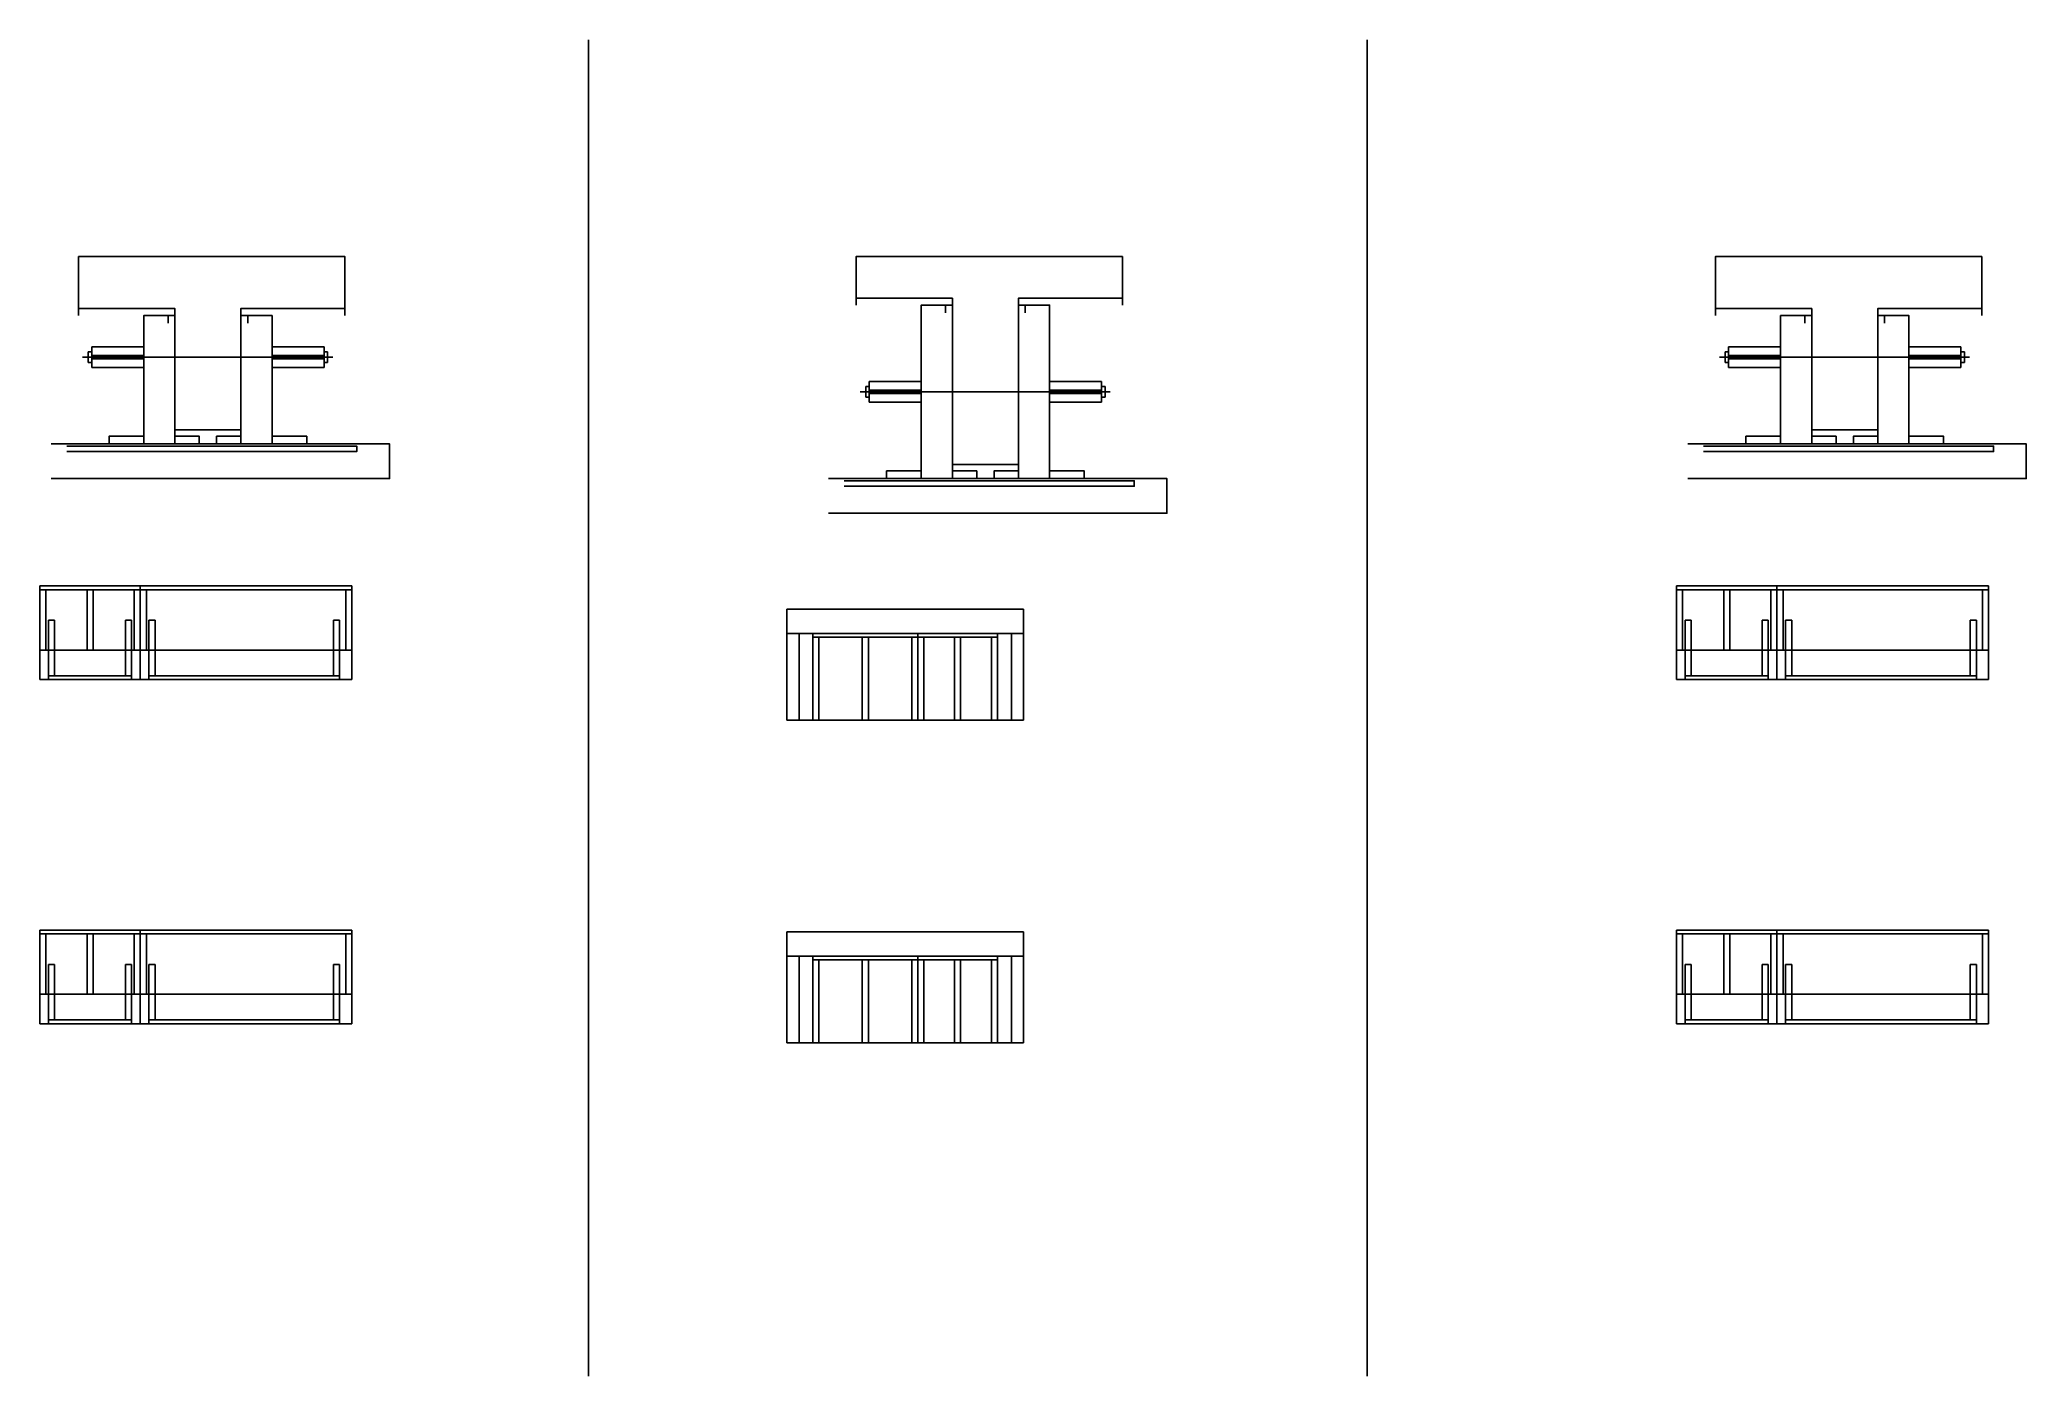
# Model space of a CAD drawing. Header units: metres. Extents: x 2892 to 4038, y 2759 to 3529.
import ezdxf

# ---------------------------------------------------------------- set-up
doc = ezdxf.new("R2010")
doc.units = ezdxf.units.M
for name, color, linetype in [('barrote', 7, 'Continuous'), ('CONCRETO', 7, 'Continuous'), ('COTA', 7, 'Continuous'), ('Madeira', 7, 'Continuous'), ('Painéis', 7, 'Continuous'), ('SARR_2.2x7', 7, 'Continuous'), ('SARR_3.5x7', 7, 'Continuous'), ('SCO-___-LAJ', 7, 'Continuous'), ('TENSOR', 7, 'Continuous')]:
    doc.layers.add(name, color=color, linetype=linetype)

msp = doc.modelspace()

# ---------------------------------------------------------------- linework, layer by layer
at = {"color": 7, "lineweight": 25}
for p, q in [((2919.8, 3349.3), (2919.8, 3343.3)), ((2919.8, 3349.3), (2921.8, 3349.3)), ((2921.8, 3352.3), (2921.8, 3340.3)), ((2921.8, 3352.3), (2951.8, 3352.3)), ((2951.8, 3347.3), (2921.8, 3347.3)), ((3055.8, 3352.3), (3025.8, 3352.3)), ((3025.8, 3347.3), (3055.8, 3347.3)), ((3055.8, 3352.3), (3055.8, 3340.3)), ((3055.8, 3349.3), (3057.8, 3349.3)), ((3057.8, 3349.3), (3057.8, 3343.3)), ((3864, 3349.3), (3864, 3343.3)), ((3864, 3349.3), (3866, 3349.3)), ((3866, 3352.3), (3866, 3340.3)), ((3866, 3352.3), (3896, 3352.3)), ((3896, 3347.3), (3866, 3347.3)), ((4000, 3352.3), (3970, 3352.3)), ((3970, 3347.3), (4000, 3347.3)), ((4000, 3352.3), (4000, 3340.3)), ((4000, 3349.3), (4002, 3349.3)), ((4002, 3349.3), (4002, 3343.3)), ((2921.8, 3343.3), (2919.8, 3343.3)), ((2951.8, 3345.3), (2921.8, 3345.3)), ((2921.8, 3340.3), (2951.8, 3340.3)), ((3025.8, 3345.3), (3055.8, 3345.3)), ((3055.8, 3340.3), (3025.8, 3340.3)), ((3055.8, 3343.3), (3057.8, 3343.3)), ((3866, 3343.3), (3864, 3343.3)), ((3896, 3345.3), (3866, 3345.3)), ((3866, 3340.3), (3896, 3340.3)), ((3970, 3345.3), (4000, 3345.3)), ((4000, 3340.3), (3970, 3340.3)), ((4000, 3343.3), (4002, 3343.3)), ((3368.3, 3329.3), (3368.3, 3323.3)), ((3368.3, 3329.3), (3370.3, 3329.3)), ((3370.3, 3323.3), (3368.3, 3323.3)), ((3370.3, 3332.3), (3370.3, 3320.3)), ((3370.3, 3332.3), (3400.3, 3332.3)), ((3400.3, 3327.3), (3370.3, 3327.3)), ((3400.3, 3325.3), (3370.3, 3325.3)), ((3504.3, 3332.3), (3474.3, 3332.3)), ((3474.3, 3327.3), (3504.3, 3327.3)), ((3474.3, 3325.3), (3504.3, 3325.3)), ((3504.3, 3332.3), (3504.3, 3320.3)), ((3504.3, 3329.3), (3506.3, 3329.3)), ((3504.3, 3323.3), (3506.3, 3323.3)), ((3506.3, 3329.3), (3506.3, 3323.3)), ((3370.3, 3320.3), (3400.3, 3320.3)), ((3504.3, 3320.3), (3474.3, 3320.3))]:
    msp.add_line(p, q, dxfattribs=at)
at = {"layer": 'barrote', "color": 7, "lineweight": 25}
for points in [[(2898.4, 3276.3), (3093.6, 3276.3), (3093.6, 3296.3), (2898.4, 3296.3)], [(3842.5, 3276.3), (4037.7, 3276.3), (4037.7, 3296.3), (3842.5, 3296.3)], [(3346.8, 3256.3), (3542, 3256.3), (3542, 3276.3), (3346.8, 3276.3)]]:
    msp.add_lwpolyline(points, dxfattribs=at)
at = {"layer": 'CONCRETO', "color": 7, "lineweight": 25}
for points in [[(2914.2, 3374.3), (2914.2, 3404.3), (3067.8, 3404.3), (3067.8, 3374.3), (3007.8, 3374.3), (3007.8, 3304.3), (2969.8, 3304.3), (2969.8, 3374.3)], [(3362.7, 3380.3), (3362.7, 3404.3), (3516.3, 3404.3), (3516.3, 3380.3), (3456.3, 3380.3), (3456.3, 3284.3), (3418.3, 3284.3), (3418.3, 3380.3)], [(3858.4, 3374.3), (3858.4, 3404.3), (4012, 3404.3), (4012, 3374.3), (3952, 3374.3), (3952, 3304.3), (3914, 3304.3), (3914, 3374.3)]]:
    msp.add_lwpolyline(points, dxfattribs=at)
at = {"layer": 'COTA', "color": 7, "lineweight": 25}
for p, q in [((3208.3, 3529.3), (3208.3, 2758.6)), ((3657.5, 3529.3), (3657.5, 2758.6)), ((3459.3, 3201), (3322.8, 3201)), ((3322.8, 3201), (3322.8, 3187)), ((3459.3, 3187), (3459.3, 3201)), ((3459.3, 3014.9), (3322.8, 3014.9)), ((3322.8, 3014.9), (3322.8, 3000.9)), ((3459.3, 3000.9), (3459.3, 3014.9))]:
    msp.add_line(p, q, dxfattribs=at)
at = {"layer": 'Madeira', "color": 7, "lineweight": 25}
for points in [[(2965.8, 3365.9), (2965.8, 3370.3), (2951.8, 3370.3), (2951.8, 3365.9)], [(2965.8, 3370.3), (2951.8, 3370.3), (2951.8, 3296.3), (2965.8, 3296.3)], [(3011.8, 3365.9), (3011.8, 3370.3), (3025.8, 3370.3), (3025.8, 3365.9)], [(3011.8, 3370.3), (3025.8, 3370.3), (3025.8, 3296.3), (3011.8, 3296.3)], [(3414.3, 3371.9), (3414.3, 3376.3), (3400.3, 3376.3), (3400.3, 3371.9)], [(3414.3, 3376.3), (3400.3, 3376.3), (3400.3, 3276.3), (3414.3, 3276.3)], [(3460.3, 3371.9), (3460.3, 3376.3), (3474.3, 3376.3), (3474.3, 3371.9)], [(3460.3, 3376.3), (3474.3, 3376.3), (3474.3, 3276.3), (3460.3, 3276.3)], [(3910, 3365.9), (3910, 3370.3), (3896, 3370.3), (3896, 3365.9)], [(3910, 3370.3), (3896, 3370.3), (3896, 3296.3), (3910, 3296.3)], [(3956, 3365.9), (3956, 3370.3), (3970, 3370.3), (3970, 3365.9)], [(3956, 3370.3), (3970, 3370.3), (3970, 3296.3), (3956, 3296.3)], [(2931.8, 3296.3), (2931.8, 3300.7), (2951.8, 3300.7), (2951.8, 3296.3)], [(2969.8, 3296.3), (2969.8, 3300.7), (2983.8, 3300.7), (2983.8, 3296.3)], [(3007.8, 3296.3), (3007.8, 3300.7), (2993.8, 3300.7), (2993.8, 3296.3)], [(3045.8, 3296.3), (3045.8, 3300.7), (3025.8, 3300.7), (3025.8, 3296.3)], [(3876, 3296.3), (3876, 3300.7), (3896, 3300.7), (3896, 3296.3)], [(3914, 3296.3), (3914, 3300.7), (3928, 3300.7), (3928, 3296.3)], [(3952, 3296.3), (3952, 3300.7), (3938, 3300.7), (3938, 3296.3)], [(3990, 3296.3), (3990, 3300.7), (3970, 3300.7), (3970, 3296.3)], [(3380.3, 3276.3), (3380.3, 3280.7), (3400.3, 3280.7), (3400.3, 3276.3)], [(3418.3, 3276.3), (3418.3, 3280.7), (3432.3, 3280.7), (3432.3, 3276.3)], [(3456.3, 3276.3), (3456.3, 3280.7), (3442.3, 3280.7), (3442.3, 3276.3)], [(3494.3, 3276.3), (3494.3, 3280.7), (3474.3, 3280.7), (3474.3, 3276.3)]]:
    msp.add_lwpolyline(points, dxfattribs=at)
at = {"layer": 'Painéis', "color": 7, "lineweight": 25}
for p, q in [((2891.8, 3214.4), (3071.8, 3214.4)), ((2891.8, 3177.4), (2891.8, 3214.4)), ((2949.8, 3177.4), (2949.8, 3214.4)), ((3071.8, 3177.4), (3071.8, 3214.4)), ((3835.9, 3214.4), (4015.9, 3214.4)), ((3835.9, 3177.4), (3835.9, 3214.4)), ((3893.9, 3177.4), (3893.9, 3214.4)), ((4015.9, 3177.4), (4015.9, 3214.4)), ((3322.8, 3187), (3459.3, 3187)), ((3322.8, 3137), (3322.8, 3187)), ((3398.3, 3137), (3398.3, 3187)), ((3459.3, 3137), (3459.3, 3187)), ((2891.8, 3177.4), (3071.8, 3177.4)), ((2891.8, 3160.4), (2891.8, 3177.4)), ((2949.8, 3160.4), (2949.8, 3177.4)), ((3071.8, 3177.4), (3071.8, 3160.4)), ((3835.9, 3177.4), (4015.9, 3177.4)), ((3835.9, 3160.4), (3835.9, 3177.4)), ((3893.9, 3160.4), (3893.9, 3177.4)), ((4015.9, 3177.4), (4015.9, 3160.4)), ((3071.8, 3160.4), (2891.8, 3160.4)), ((4015.9, 3160.4), (3835.9, 3160.4)), ((3322.8, 3137), (3459.3, 3137)), ((2891.8, 3015.9), (3071.8, 3015.9)), ((2891.8, 2978.9), (2891.8, 3015.9)), ((2949.8, 2978.9), (2949.8, 3015.9)), ((3071.8, 2978.9), (3071.8, 3015.9)), ((3835.9, 3015.9), (4015.9, 3015.9)), ((3835.9, 2978.9), (3835.9, 3015.9)), ((3893.9, 2978.9), (3893.9, 3015.9)), ((4015.9, 2978.9), (4015.9, 3015.9)), ((3322.8, 3000.9), (3459.3, 3000.9)), ((3322.8, 2950.9), (3322.8, 3000.9)), ((3398.3, 2950.9), (3398.3, 3000.9)), ((3459.3, 2950.9), (3459.3, 3000.9)), ((2891.8, 2978.9), (3071.8, 2978.9)), ((2891.8, 2961.9), (2891.8, 2978.9)), ((2949.8, 2961.9), (2949.8, 2978.9)), ((3071.8, 2978.9), (3071.8, 2961.9)), ((3835.9, 2978.9), (4015.9, 2978.9)), ((3835.9, 2961.9), (3835.9, 2978.9)), ((3893.9, 2961.9), (3893.9, 2978.9)), ((4015.9, 2978.9), (4015.9, 2961.9)), ((3071.8, 2961.9), (2891.8, 2961.9)), ((4015.9, 2961.9), (3835.9, 2961.9)), ((3322.8, 2950.9), (3459.3, 2950.9))]:
    msp.add_line(p, q, dxfattribs=at)
for points in [[(2969.8, 3370.3), (2969.8, 3374.3), (2914.2, 3374.3), (2914.2, 3370.3)], [(2965.8, 3370.3), (2969.8, 3370.3), (2969.8, 3296.3), (2965.8, 3296.3)], [(3067.8, 3370.3), (3067.8, 3374.3), (3007.8, 3374.3), (3007.8, 3370.3)], [(3011.8, 3370.3), (3007.8, 3370.3), (3007.8, 3296.3), (3011.8, 3296.3)], [(3418.3, 3376.3), (3418.3, 3380.3), (3362.7, 3380.3), (3362.7, 3376.3)], [(3414.3, 3376.3), (3418.3, 3376.3), (3418.3, 3276.3), (3414.3, 3276.3)], [(3516.3, 3376.3), (3516.3, 3380.3), (3456.3, 3380.3), (3456.3, 3376.3)], [(3460.3, 3376.3), (3456.3, 3376.3), (3456.3, 3276.3), (3460.3, 3276.3)], [(3914, 3370.3), (3914, 3374.3), (3858.4, 3374.3), (3858.4, 3370.3)], [(3910, 3370.3), (3914, 3370.3), (3914, 3296.3), (3910, 3296.3)], [(4012, 3370.3), (4012, 3374.3), (3952, 3374.3), (3952, 3370.3)], [(3956, 3370.3), (3952, 3370.3), (3952, 3296.3), (3956, 3296.3)], [(3007.8, 3300.7), (3007.8, 3304.3), (2969.8, 3304.3), (2969.8, 3300.7)], [(3952, 3300.7), (3952, 3304.3), (3914, 3304.3), (3914, 3300.7)], [(3456.3, 3280.7), (3456.3, 3284.3), (3418.3, 3284.3), (3418.3, 3280.7)]]:
    msp.add_lwpolyline(points, dxfattribs=at)
at = {"layer": 'SARR_2.2x7', "color": 7, "lineweight": 25}
for p, q in [((2891.8, 3212.2), (2949.8, 3212.2)), ((2949.8, 3212.2), (3071.8, 3212.2)), ((3835.9, 3212.2), (3893.9, 3212.2)), ((3893.9, 3212.2), (4015.9, 3212.2)), ((3329.8, 3137), (3329.8, 3187)), ((3452.3, 3137), (3452.3, 3187)), ((3337.8, 3184.8), (3398.3, 3184.8)), ((3398.3, 3184.8), (3444.3, 3184.8)), ((2944.8, 3162.6), (2896.8, 3162.6)), ((3064.8, 3162.6), (2954.8, 3162.6)), ((3888.9, 3162.6), (3840.9, 3162.6)), ((4008.9, 3162.6), (3898.9, 3162.6)), ((2891.8, 3013.7), (2949.8, 3013.7)), ((2949.8, 3013.7), (3071.8, 3013.7)), ((3835.9, 3013.7), (3893.9, 3013.7)), ((3893.9, 3013.7), (4015.9, 3013.7)), ((3329.8, 2950.9), (3329.8, 3000.9)), ((3337.8, 2998.7), (3398.3, 2998.7)), ((3398.3, 2998.7), (3444.3, 2998.7)), ((3452.3, 2950.9), (3452.3, 3000.9)), ((2944.8, 2964.1), (2896.8, 2964.1)), ((3064.8, 2964.1), (2954.8, 2964.1)), ((3888.9, 2964.1), (3840.9, 2964.1)), ((4008.9, 2964.1), (3898.9, 2964.1))]:
    msp.add_line(p, q, dxfattribs=at)
at = {"layer": 'SARR_3.5x7', "color": 7, "lineweight": 25}
for p, q in [((2891.8, 3214.4), (2891.8, 3177.4)), ((2895.3, 3212.2), (2895.3, 3177.4)), ((2919.1, 3212.2), (2919.1, 3177.4)), ((2922.6, 3212.2), (2922.6, 3177.4)), ((2946.3, 3212.2), (2946.3, 3177.4)), ((2949.8, 3212.2), (2949.8, 3177.4)), ((2953.3, 3212.2), (2953.3, 3177.4)), ((3068.3, 3212.2), (3068.3, 3177.4)), ((3071.8, 3214.4), (3071.8, 3177.4)), ((3835.9, 3214.4), (3835.9, 3177.4)), ((3839.4, 3212.2), (3839.4, 3177.4)), ((3863.2, 3212.2), (3863.2, 3177.4)), ((3866.7, 3212.2), (3866.7, 3177.4)), ((3890.4, 3212.2), (3890.4, 3177.4)), ((3893.9, 3212.2), (3893.9, 3177.4)), ((3897.4, 3212.2), (3897.4, 3177.4)), ((4012.4, 3212.2), (4012.4, 3177.4)), ((4015.9, 3214.4), (4015.9, 3177.4)), ((2896.8, 3194.6), (2896.8, 3160.4)), ((2900.3, 3194.6), (2896.8, 3194.6)), ((2900.3, 3194.6), (2900.3, 3162.6)), ((2941.3, 3194.6), (2941.3, 3162.6)), ((2941.3, 3194.6), (2944.8, 3194.6)), ((2944.8, 3194.6), (2944.8, 3160.4)), ((2954.8, 3194.6), (2954.8, 3160.4)), ((2958.3, 3194.6), (2954.8, 3194.6)), ((2958.3, 3194.6), (2958.3, 3162.6)), ((3061.3, 3194.6), (3061.3, 3162.6)), ((3061.3, 3194.6), (3064.8, 3194.6)), ((3064.8, 3194.6), (3064.8, 3160.4)), ((3322.8, 3187), (3322.8, 3137)), ((3337.8, 3187), (3337.8, 3137)), ((3444.3, 3187), (3444.3, 3137)), ((3459.3, 3187), (3459.3, 3137)), ((3840.9, 3194.6), (3840.9, 3160.4)), ((3844.4, 3194.6), (3840.9, 3194.6)), ((3844.4, 3194.6), (3844.4, 3162.6)), ((3885.4, 3194.6), (3885.4, 3162.6)), ((3885.4, 3194.6), (3888.9, 3194.6)), ((3888.9, 3194.6), (3888.9, 3160.4)), ((3898.9, 3194.6), (3898.9, 3160.4)), ((3902.4, 3194.6), (3898.9, 3194.6)), ((3902.4, 3194.6), (3902.4, 3162.6)), ((4005.4, 3194.6), (4005.4, 3162.6)), ((4005.4, 3194.6), (4008.9, 3194.6)), ((4008.9, 3194.6), (4008.9, 3160.4)), ((2891.8, 3177.4), (2895.3, 3177.4)), ((2946.3, 3177.4), (2949.8, 3177.4)), ((2949.8, 3177.4), (2953.3, 3177.4)), ((3068.3, 3177.4), (3071.8, 3177.4)), ((3341.3, 3184.8), (3341.3, 3137)), ((3366.3, 3184.8), (3366.3, 3137)), ((3369.8, 3184.8), (3369.8, 3137)), ((3394.8, 3184.8), (3394.8, 3137)), ((3398.3, 3184.8), (3398.3, 3137)), ((3401.8, 3184.8), (3401.8, 3137)), ((3419.5, 3184.8), (3419.5, 3137)), ((3423, 3184.8), (3423, 3137)), ((3440.8, 3184.8), (3440.8, 3137)), ((3835.9, 3177.4), (3839.4, 3177.4)), ((3890.4, 3177.4), (3893.9, 3177.4)), ((3893.9, 3177.4), (3897.4, 3177.4)), ((4012.4, 3177.4), (4015.9, 3177.4)), ((3322.8, 3137), (3326.3, 3137)), ((3394.8, 3137), (3398.3, 3137)), ((3398.3, 3137), (3401.8, 3137)), ((3455.8, 3137), (3459.3, 3137)), ((2891.8, 3015.9), (2891.8, 2978.9)), ((3071.8, 3015.9), (3071.8, 2978.9)), ((3835.9, 3015.9), (3835.9, 2978.9)), ((4015.9, 3015.9), (4015.9, 2978.9)), ((2895.3, 3013.7), (2895.3, 2978.9)), ((2919.1, 3013.7), (2919.1, 2978.9)), ((2922.6, 3013.7), (2922.6, 2978.9)), ((2946.3, 3013.7), (2946.3, 2978.9)), ((2949.8, 3013.7), (2949.8, 2978.9)), ((2953.3, 3013.7), (2953.3, 2978.9)), ((3068.3, 3013.7), (3068.3, 2978.9)), ((3839.4, 3013.7), (3839.4, 2978.9)), ((3863.2, 3013.7), (3863.2, 2978.9)), ((3866.7, 3013.7), (3866.7, 2978.9)), ((3890.4, 3013.7), (3890.4, 2978.9)), ((3893.9, 3013.7), (3893.9, 2978.9)), ((3897.4, 3013.7), (3897.4, 2978.9)), ((4012.4, 3013.7), (4012.4, 2978.9)), ((2896.8, 2996.1), (2896.8, 2961.9)), ((2900.3, 2996.1), (2896.8, 2996.1)), ((2900.3, 2996.1), (2900.3, 2964.1)), ((2941.3, 2996.1), (2941.3, 2964.1)), ((2941.3, 2996.1), (2944.8, 2996.1)), ((2944.8, 2996.1), (2944.8, 2961.9)), ((2954.8, 2996.1), (2954.8, 2961.9)), ((2958.3, 2996.1), (2954.8, 2996.1)), ((2958.3, 2996.1), (2958.3, 2964.1)), ((3061.3, 2996.1), (3061.3, 2964.1)), ((3061.3, 2996.1), (3064.8, 2996.1)), ((3064.8, 2996.1), (3064.8, 2961.9)), ((3322.8, 3000.9), (3322.8, 2950.9)), ((3337.8, 3000.9), (3337.8, 2950.9)), ((3341.3, 2998.7), (3341.3, 2950.9)), ((3366.3, 2998.7), (3366.3, 2950.9)), ((3369.8, 2998.7), (3369.8, 2950.9)), ((3394.8, 2998.7), (3394.8, 2950.9)), ((3398.3, 2998.7), (3398.3, 2950.9)), ((3401.8, 2998.7), (3401.8, 2950.9)), ((3419.5, 2998.7), (3419.5, 2950.9)), ((3423, 2998.7), (3423, 2950.9)), ((3440.8, 2998.7), (3440.8, 2950.9)), ((3444.3, 3000.9), (3444.3, 2950.9)), ((3459.3, 3000.9), (3459.3, 2950.9)), ((3840.9, 2996.1), (3840.9, 2961.9)), ((3844.4, 2996.1), (3840.9, 2996.1)), ((3844.4, 2996.1), (3844.4, 2964.1)), ((3885.4, 2996.1), (3885.4, 2964.1)), ((3885.4, 2996.1), (3888.9, 2996.1)), ((3888.9, 2996.1), (3888.9, 2961.9)), ((3898.9, 2996.1), (3898.9, 2961.9)), ((3902.4, 2996.1), (3898.9, 2996.1)), ((3902.4, 2996.1), (3902.4, 2964.1)), ((4005.4, 2996.1), (4005.4, 2964.1)), ((4005.4, 2996.1), (4008.9, 2996.1)), ((4008.9, 2996.1), (4008.9, 2961.9)), ((2891.8, 2978.9), (2895.3, 2978.9)), ((2946.3, 2978.9), (2949.8, 2978.9)), ((2949.8, 2978.9), (2953.3, 2978.9)), ((3068.3, 2978.9), (3071.8, 2978.9)), ((3835.9, 2978.9), (3839.4, 2978.9)), ((3890.4, 2978.9), (3893.9, 2978.9)), ((3893.9, 2978.9), (3897.4, 2978.9)), ((4012.4, 2978.9), (4015.9, 2978.9)), ((3322.8, 2950.9), (3326.3, 2950.9)), ((3394.8, 2950.9), (3398.3, 2950.9)), ((3398.3, 2950.9), (3401.8, 2950.9)), ((3455.8, 2950.9), (3459.3, 2950.9))]:
    msp.add_line(p, q, dxfattribs=at)
at = {"layer": 'SCO-___-LAJ', "color": 7, "lineweight": 25}
for points in [[(2907.4, 3295), (3074.7, 3295), (3074.7, 3291.8), (2907.4, 3291.8)], [(3851.5, 3295), (4018.8, 3295), (4018.8, 3291.8), (3851.5, 3291.8)], [(3355.8, 3275), (3523.2, 3275), (3523.2, 3271.8), (3355.8, 3271.8)]]:
    msp.add_lwpolyline(points, dxfattribs=at)
at = {"layer": 'TENSOR', "color": 7, "lineweight": 25}
for p, q in [((3060.8, 3346.3), (2916.5, 3346.3)), ((4005, 3346.3), (3860.7, 3346.3)), ((3509.3, 3326.3), (3365, 3326.3))]:
    msp.add_line(p, q, dxfattribs=at)

doc.saveas('drawing.dxf')
